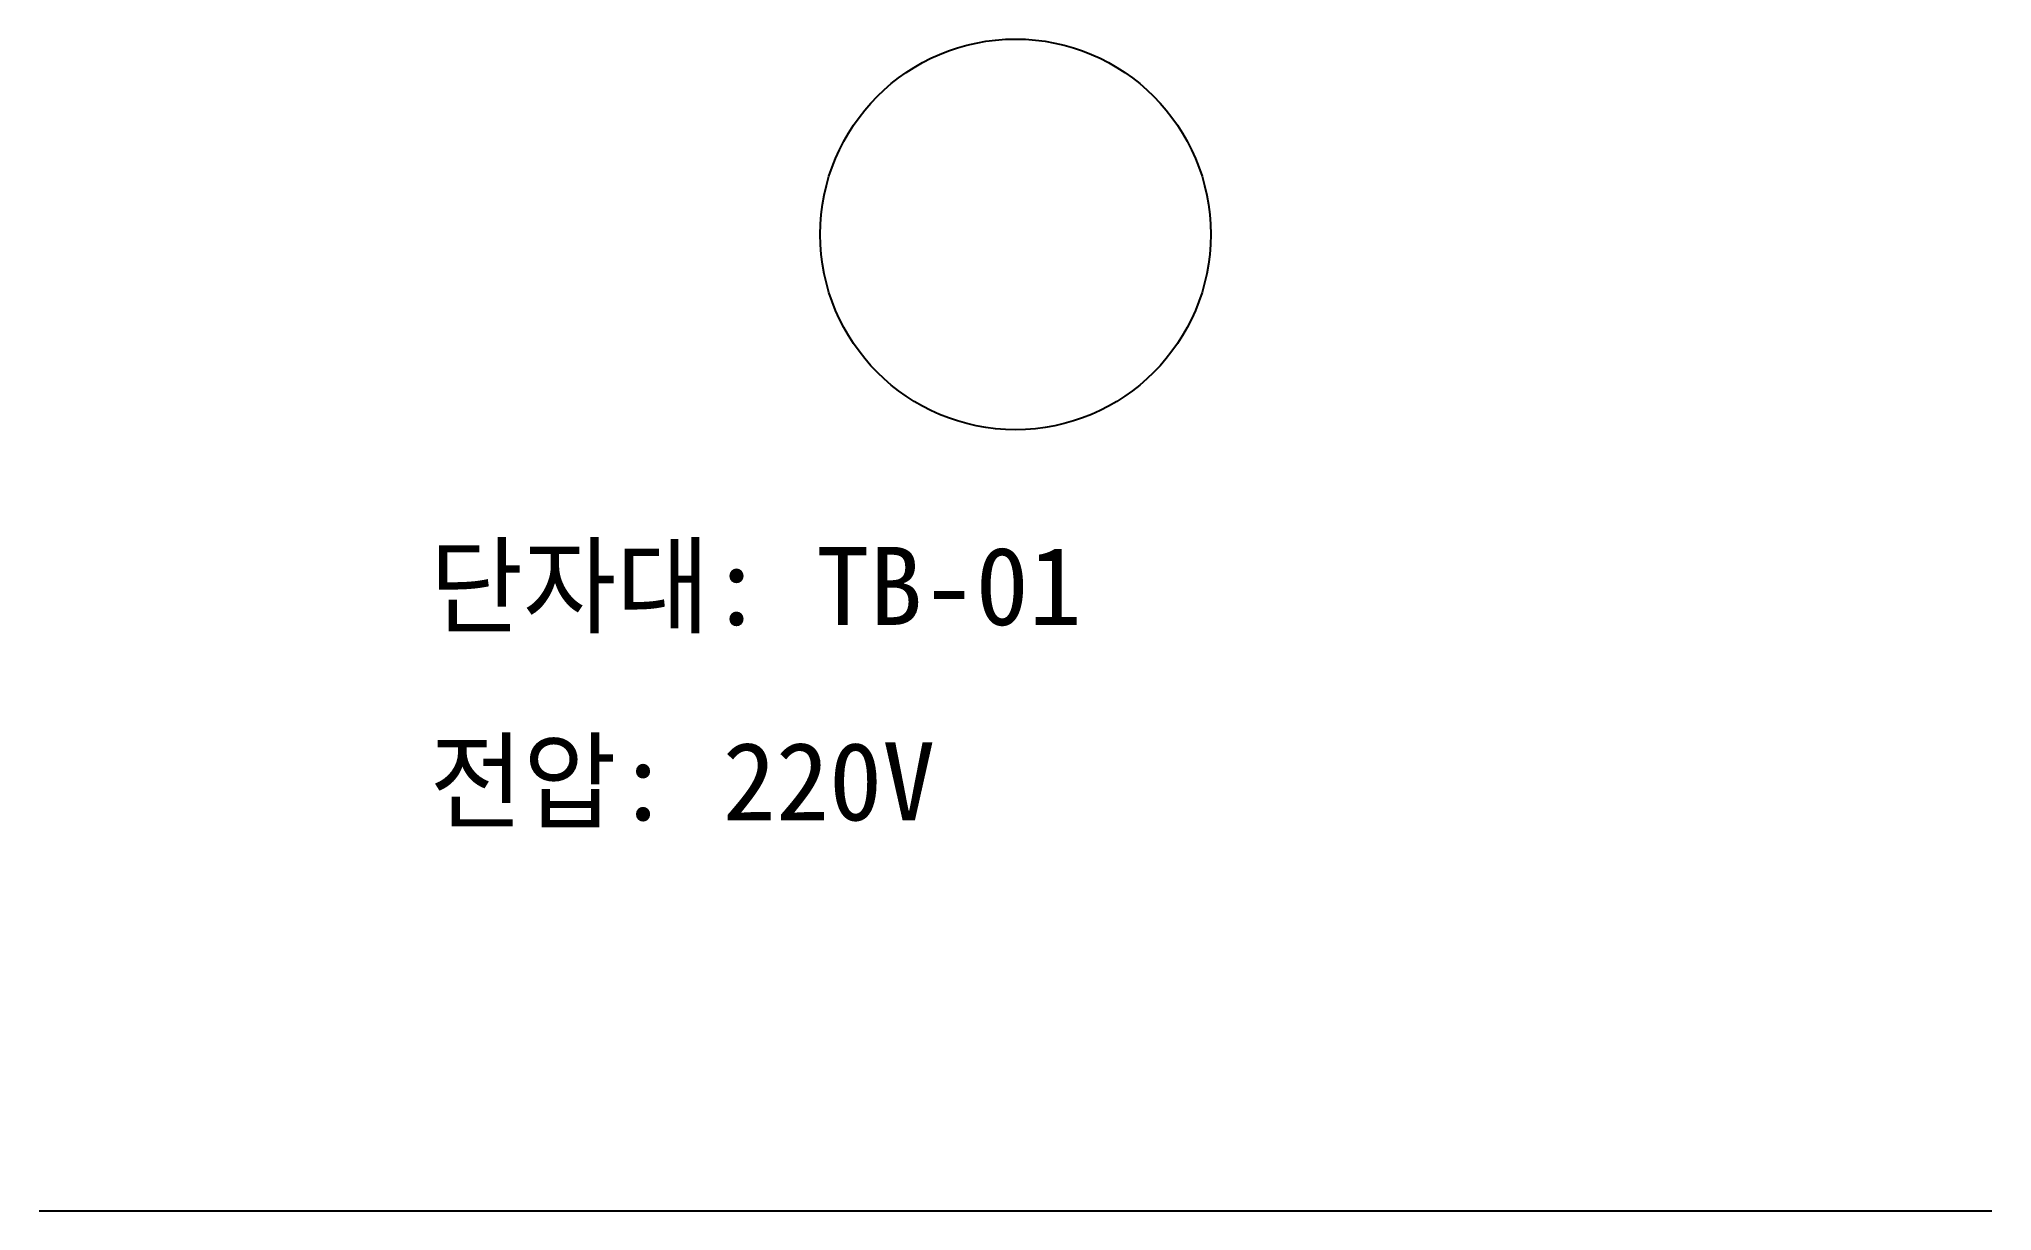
# Model space of a CAD drawing. Header units: metres. Extents: x 0 to 50, y 0 to 30.
import ezdxf

# ---------------------------------------------------------------- set-up
doc = ezdxf.new("R2010")
doc.units = ezdxf.units.M

msp = doc.modelspace()

# ---------------------------------------------------------------- linework, layer by layer
at = {"layer": 'TERMINAL'}
msp.add_circle((25, 25), 5, dxfattribs=at)
at = {"layer": 'WIRE'}
msp.add_line((0, 0), (50, 0), dxfattribs=at)

# ---------------------------------------------------------------- texts
at = {"layer": 'ELEC'}
for s, p in [('단자대: TB-01', (10, 15)), ('전압: 220V', (10, 10))]:
    msp.add_text(s, height=2, dxfattribs=at).set_placement(p)

doc.saveas('drawing.dxf')
